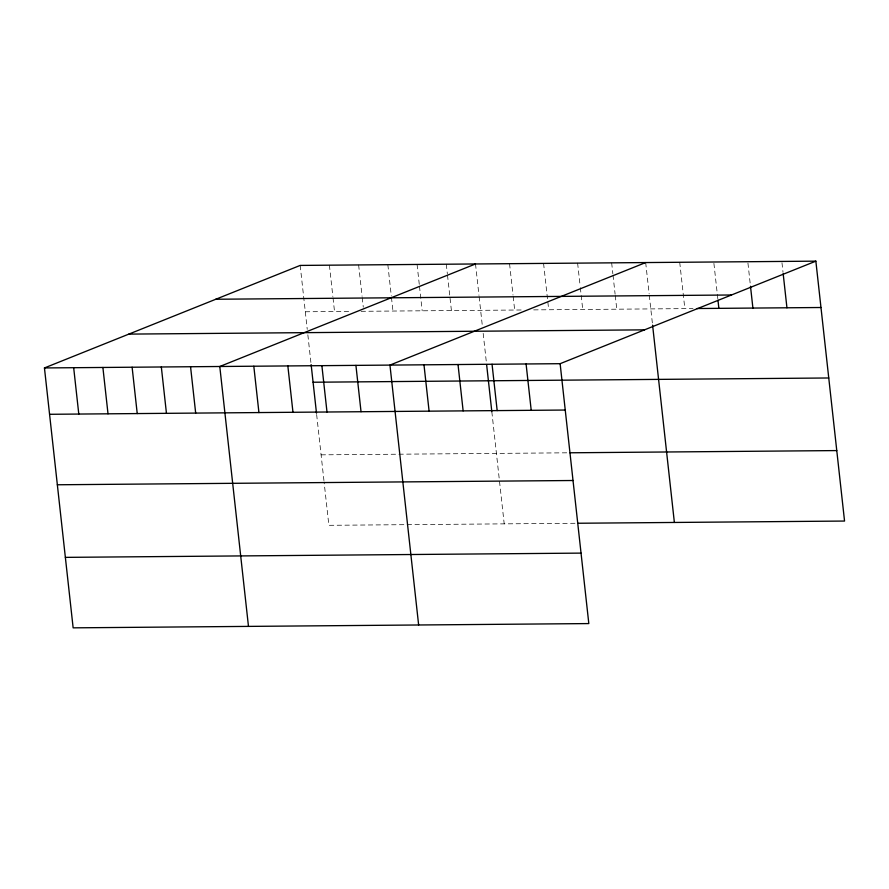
<?xml version="1.0" encoding="UTF-8"?>
<svg xmlns="http://www.w3.org/2000/svg" width="889" height="889" viewBox="0 0 889 889"><rect width="100%" height="100%" fill="white"/><g stroke="black" fill="none" stroke-linecap="round" stroke-linejoin="round"><path stroke-width="0.67" stroke-dasharray="4.45 3.33" d="M305.305 311.772L351.788 311.383M361.09 311.306L522.832 309.972M533.722 309.883L693.009 308.561M321.096 454.846L567.215 452.812M574.994 523.277L328.874 525.31L324.085 481.949M781.976 262.8L783.031 272.345M747.938 263.077L750.494 286.258M713.9 263.366L717.823 298.804M679.718 262.277L684.841 308.639M645.681 262.566L649.148 293.915M649.292 295.281L652.448 323.818M611.654 262.844L612.854 273.745M613.01 275.112L615.11 294.203M615.266 295.559L616.766 309.194M577.617 263.122L580.173 286.302M580.328 287.669L582.728 309.472M543.579 263.411L548.702 309.761M509.553 263.689L513.009 295.048M513.164 296.404L514.664 310.039M475.515 263.966L478.971 295.326M479.127 296.693L482.271 325.23M483.172 333.364L486.316 361.823M491.828 411.718L504.207 523.865M446.289 264.211L447.345 273.756M447.5 275.112L451.412 310.561M417.074 264.455L419.33 284.902M419.475 286.269L422.186 310.806M387.848 264.689L391.304 296.048M391.46 297.415L392.96 311.05M358.623 264.933L362.09 296.293M362.234 297.659L363.29 307.194M329.408 265.178L332.864 296.537M333.019 297.893L334.52 311.528M300.182 265.422L307.25 329.386M307.85 334.809L310.983 363.268M316.64 414.507L323.94 480.593"/><path stroke-width="1.33" d="M815.858 261.155L560.126 363.69L588.818 623.578L73.142 627.845L44.45 367.946L300.182 265.422L815.858 261.155L844.55 521.054L577.717 523.254M475.515 263.966L219.783 366.501L248.476 626.389M645.681 262.566L389.949 365.09L418.641 624.989M215.794 299.249L731.469 294.992M697.087 308.527L820.969 307.505M128.838 334.108L644.514 329.852M44.45 367.946L560.126 363.69M313.084 382.237L828.759 377.981M49.573 414.296L565.237 410.04M569.938 452.79L836.771 450.579M57.352 484.772L573.016 480.505M65.364 557.37L581.039 553.114M783.176 273.712L786.943 307.794M750.494 286.258L752.905 308.072M717.968 300.171L718.868 308.35M652.593 325.174L674.373 522.454M526.088 363.968L531.211 410.318M492.05 364.246L497.173 410.596M486.616 364.523L491.828 411.718M458.024 364.534L463.136 410.885M423.986 364.812L429.098 411.163M355.922 365.379L361.034 411.729M321.885 365.657L326.996 412.007M311.139 364.623L316.495 413.163M287.847 365.935L292.97 412.285M253.81 366.212L258.932 412.574M190.557 366.746L195.68 413.096M161.331 366.979L166.454 413.329M132.117 367.224L137.228 413.574M102.891 367.468L108.014 413.818M73.676 367.702L78.788 414.063"/></g></svg>
